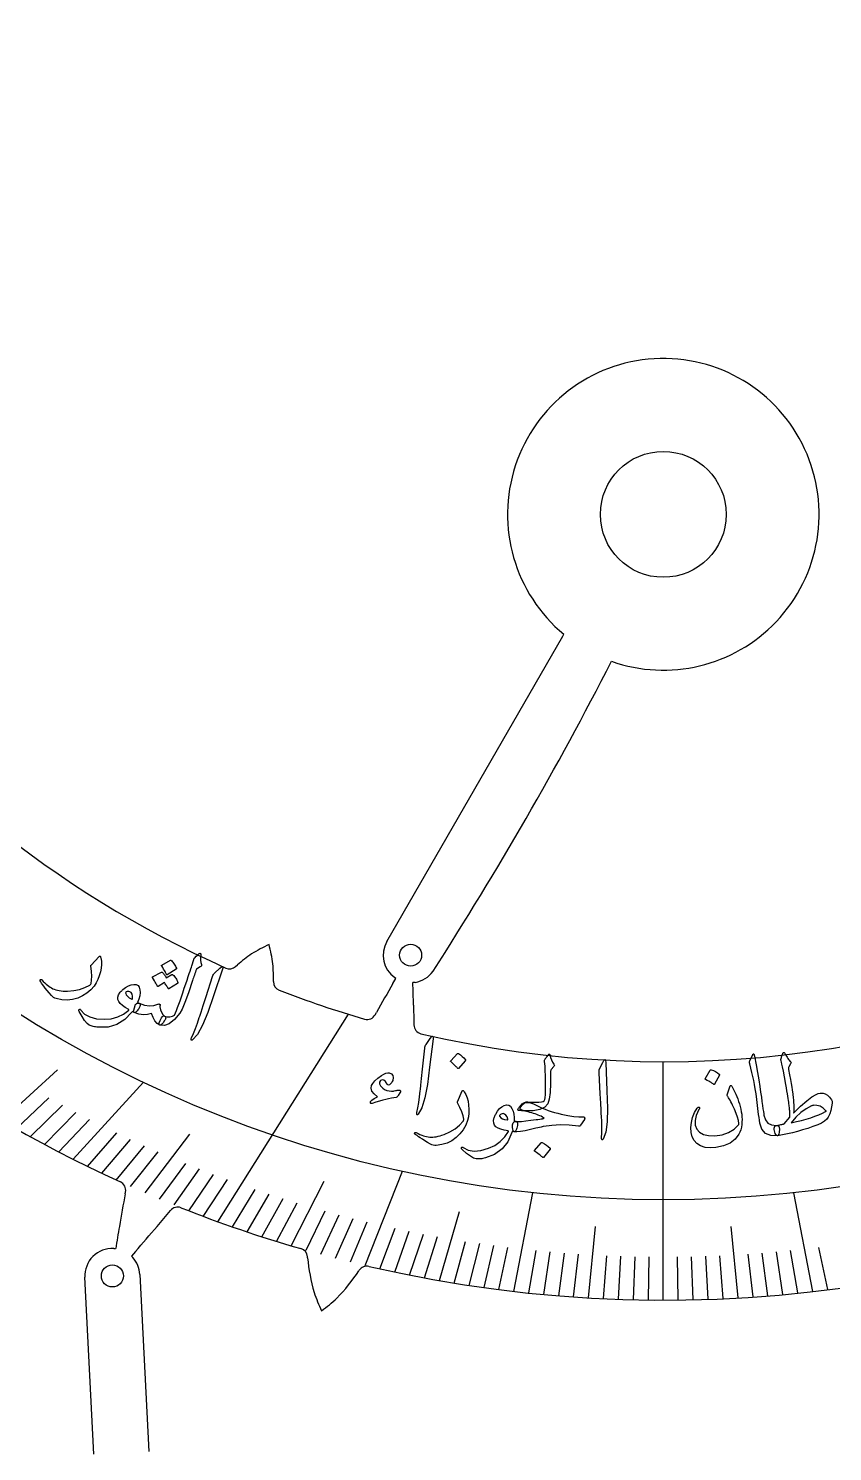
# Model space of a CAD drawing. Header units: millimetres. Extents: x -49.9 to 49.9, y -49.9 to 50.
# Drawn here: x -17.31 to 4.61, y -25.53 to 13.24 of the extents above; entities that cross this region are included whole.
import ezdxf

# ---------------------------------------------------------------- set-up
doc = ezdxf.new("R2010")
doc.units = ezdxf.units.MM
for name, color, linetype in [('CUT_INNER', 6, 'Continuous'), ('CUT_OUTER', 1, 'Continuous'), ('ENGRAVE', 7, 'Continuous'), ('ENGRAVE_FINE', 8, 'Continuous'), ('TEXT', 5, 'Continuous')]:
    doc.layers.add(name, color=color, linetype=linetype)

msp = doc.modelspace()

# ---------------------------------------------------------------- linework, layer by layer
at = {"layer": 'CUT_INNER'}
for points in [[(-7.537, -11.637), (-2.743, -3.319), (-2.71, -3.268)], [(-11.657, -12.318), (-11.611, -12.276)], [(-7.373, -12.784), (-7.29, -12.643), (-7.323, -12.621)], [(-6.765, -12.751), (-6.83, -12.758)], [(-7.853, -13.632), (-7.819, -13.569)], [(-6.81, -13.373), (-6.8, -13.823), (-6.799, -13.912)], [(-14.667, -18.513), (-14.658, -18.464)], [(-14.982, -20.001), (-14.928, -20.006)], [(-14.39, -20.086), (-14.499, -20.209), (-14.463, -20.245)], [(-9.698, -20.258), (-9.701, -20.227)], [(-15.52, -25.61), (-15.765, -20.787)], [(-14.269, -20.711), (-14.024, -25.534)], [(-8.288, -20.597), (-8.296, -20.609)]]:
    msp.add_lwpolyline(points, dxfattribs=at)
msp.add_circle((0, 0), 1.715, dxfattribs=at)
for centre, radius, start, end in [((0, 0), 48.312, 116.9529, 267.6389), ((0, 0), 48.312, 271.407, 63.047), ((-0.001, 14.273), 29.182, 186.6336, 245.8778), ((0, 14.273), 35.676, 257.005, 344.1233), ((0, 0), 4.246, 316.3836, 230.3296), ((0, 14.273), 29.183, 256.916, 339.0494), ((0, 0), 4.245, 250.5655, 316.3876), ((-89.133, 40.922), 98.556, 327.21323, 332.88096), ((-0.004, 14.268), 35.67, 220.9188, 245.4939), ((-7.567, -17.089), 6.286, 125.5514, 130.0363), ((-7.98, -17.457), 6.37, 115.7439, 120.6025), ((-16.035, -13.042), 5.451, 8.3629, 14.0406), ((-6.887, -12.012), 0.749, 150.0477, 234.4227), ((-11.825, -12.133), 0.25, 245.918, 312.2087), ((-16.388, -12.654), 5.761, 359.2252, 4.0241), ((-10.378, -12.734), 0.25, 179.3828, 249.082), ((48.46, -45.002), 64.461, 150.01327, 150.81615), ((-35.828, -13.988), 29.025, 1.2161, 2.4293), ((-6.887, -12.012), 0.749, 279.4227, 324.4227), ((-0.023, 14.204), 29.11, 248.9744, 253.8042), ((-8.072, -13.511), 0.25, 253.6523, 331.0897), ((-6.549, -13.908), 0.25, 180.7908, 256.8164), ((-14.903, -18.416), 0.25, 348.8868, 65.5664), ((38.687, -28.596), 54.299, 169.2974, 170.2485), ((-32.975, -2.928), 25.281, 319.3318, 320.6269), ((-13.239, -19.124), 0.25, 68.3813, 140.4882), ((-0.04, 14.156), 35.552, 248.3659, 253.93), ((13.77, -24.459), 29.041, 169.9664, 171.1795), ((-62.865, 22.405), 64.461, 318.76327, 319.56615), ((-15.017, -20.749), 0.749, 87.2827, 182.9077), ((-9.95, -20.247), 0.25, 4.7344, 74.0039), ((-15.017, -20.749), 0.749, 2.9077, 42.2827), ((-3.539, -19.587), 6.196, 186.2154, 195.1055), ((-8.078, -20.733), 0.25, 77.1692, 147.1406), ((-13.41, -17.115), 6.194, 316.7682, 325.6609), ((-4.385, -19.372), 5.451, 199.6129, 205.2906), ((-13.147, -16.613), 6.37, 306.9939, 311.8525)]:
    msp.add_arc(centre, radius, start, end, dxfattribs=at)
at = {"layer": 'CUT_OUTER'}
msp.add_circle((0, 0), 49.95, dxfattribs=at)
at = {"layer": 'ENGRAVE'}
for points in [[(-12.142, -19.273), (-8.58, -13.62)], [(0, -21.403), (0, -14.909)], [(-16.087, -17.57), (-14.168, -15.474)], [(-8.127, -20.465), (-7.109, -17.9)], [(-4.073, -21.17), (-3.556, -18.483)], [(4.073, -21.17), (3.556, -18.483)]]:
    msp.add_lwpolyline(points, dxfattribs=at)
for centre, radius in [((0, 14.274), 32.949), ((-6.887, -12.011), 0.3), ((-15.017, -20.75), 0.3)]:
    msp.add_circle(centre, radius, dxfattribs=at)
at = {"layer": 'ENGRAVE_FINE'}
for points in [[(-18.022, -16.517), (-16.515, -15.135)], [(-17.637, -16.738), (-16.75, -15.896)], [(-17.251, -16.955), (-16.38, -16.099)], [(-16.864, -17.165), (-16.01, -16.296)], [(-16.476, -17.371), (-15.638, -16.487)], [(-15.696, -17.765), (-14.893, -16.855)], [(-15.305, -17.953), (-14.519, -17.031)], [(-14.125, -18.488), (-12.903, -16.889)], [(-14.912, -18.137), (-14.144, -17.202)], [(-14.519, -18.315), (-13.769, -17.368)], [(-13.73, -18.655), (-13.016, -17.685)], [(-13.334, -18.817), (-12.639, -17.836)], [(-12.937, -18.975), (-12.261, -17.983)], [(-12.54, -19.127), (-11.882, -18.124)], [(-10.141, -19.931), (-9.242, -18.164)], [(-11.743, -19.415), (-11.124, -18.392)], [(-11.343, -19.552), (-10.744, -18.519)], [(-10.943, -19.683), (-10.364, -18.641)], [(-10.542, -19.81), (-9.983, -18.759)], [(-9.739, -20.048), (-9.22, -18.98)], [(-6.104, -20.877), (-5.553, -18.995)], [(-9.337, -20.16), (-8.838, -19.083)], [(-8.934, -20.266), (-8.456, -19.182)], [(-8.531, -20.368), (-8.074, -19.276)], [(-7.723, -20.557), (-7.308, -19.451)], [(-7.319, -20.644), (-6.925, -19.532)], [(-6.914, -20.727), (-6.541, -19.608)], [(-6.509, -20.804), (-6.157, -19.68)], [(-2.038, -21.345), (-1.852, -19.404)], [(2.038, -21.345), (1.852, -19.404)], [(-5.698, -20.945), (-5.389, -19.811)], [(-5.292, -21.008), (-5.005, -19.869)], [(-4.886, -21.067), (-4.621, -19.923)], [(-4.48, -21.121), (-4.236, -19.973)], [(-3.666, -21.214), (-3.467, -20.059)], [(-3.259, -21.254), (-3.082, -20.096)], [(-2.852, -21.289), (-2.697, -20.129)], [(-2.445, -21.319), (-2.312, -20.157)], [(2.445, -21.319), (2.312, -20.157)], [(2.852, -21.289), (2.697, -20.129)], [(3.259, -21.254), (3.082, -20.096)], [(3.666, -21.214), (3.467, -20.059)], [(4.48, -21.121), (4.236, -19.973)], [(-1.63, -21.366), (-1.541, -20.2)], [(-1.223, -21.382), (-1.156, -20.215)], [(-0.815, -21.394), (-0.771, -20.226)], [(-0.408, -21.401), (-0.385, -20.232)], [(0.408, -21.401), (0.385, -20.232)], [(0.815, -21.394), (0.771, -20.226)], [(1.223, -21.382), (1.156, -20.215)], [(1.63, -21.366), (1.541, -20.2)]]:
    msp.add_lwpolyline(points, dxfattribs=at)
at = {"layer": 'TEXT'}
for points in [[(-12.773, -12.079), (-12.732, -12.041), (-12.701, -12.011), (-12.678, -11.989), (-12.663, -11.975), (-12.653, -11.966), (-12.643, -11.961), (-12.633, -11.96), (-12.624, -11.962), (-12.615, -11.969), (-12.609, -11.978), (-12.607, -11.99), (-12.608, -12.005), (-12.615, -12.076), (-12.614, -12.144), (-12.606, -12.207), (-12.591, -12.267), (-12.587, -12.285), (-12.592, -12.302), (-12.604, -12.317), (-12.625, -12.331), (-12.726, -12.39), (-12.741, -12.432), (-12.755, -12.472), (-12.769, -12.512), (-12.783, -12.551), (-12.796, -12.59), (-12.809, -12.628), (-12.822, -12.665), (-12.834, -12.701), (-12.947, -13.038), (-13.041, -13.298), (-13.118, -13.482), (-13.176, -13.589), (-13.325, -13.763), (-13.466, -13.877), (-13.599, -13.93), (-13.723, -13.922), (-13.726, -13.921), (-13.729, -13.92), (-13.732, -13.918), (-13.735, -13.917), (-13.744, -13.893), (-13.738, -13.851), (-13.715, -13.792), (-13.676, -13.715), (-13.659, -13.688), (-13.641, -13.671), (-13.621, -13.664), (-13.6, -13.668), (-13.52, -13.689), (-13.447, -13.692), (-13.381, -13.677), (-13.322, -13.645), (-13.296, -13.585), (-13.268, -13.515), (-13.238, -13.436), (-13.206, -13.349), (-13.172, -13.252), (-13.136, -13.148), (-13.098, -13.035), (-13.058, -12.914), (-13.018, -12.796), (-12.982, -12.69), (-12.95, -12.595), (-12.922, -12.512), (-12.899, -12.442), (-12.879, -12.383), (-12.863, -12.337), (-12.851, -12.303), (-12.8, -12.128), (-12.793, -12.112), (-12.787, -12.098), (-12.78, -12.087), (-12.773, -12.079)], [(-15.376, -12.046), (-15.372, -12.042), (-15.367, -12.039), (-15.364, -12.037), (-15.36, -12.037), (-15.352, -12.041), (-15.345, -12.05), (-15.338, -12.063), (-15.332, -12.082), (-15.317, -12.17), (-15.314, -12.262), (-15.323, -12.361), (-15.343, -12.464), (-15.374, -12.571), (-15.412, -12.671), (-15.459, -12.764), (-15.514, -12.852), (-15.606, -12.955), (-15.711, -13.044), (-15.831, -13.12), (-15.963, -13.18), (-16.105, -13.222), (-16.25, -13.239), (-16.398, -13.23), (-16.548, -13.195), (-16.586, -13.182), (-16.621, -13.164), (-16.652, -13.14), (-16.681, -13.111), (-16.742, -13.038), (-16.797, -12.972), (-16.845, -12.911), (-16.887, -12.857), (-16.922, -12.81), (-16.951, -12.769), (-16.972, -12.735), (-16.987, -12.707), (-16.99, -12.7), (-16.991, -12.694), (-16.99, -12.689), (-16.988, -12.684), (-16.985, -12.679), (-16.98, -12.676), (-16.974, -12.673), (-16.968, -12.671), (-16.962, -12.671), (-16.955, -12.673), (-16.948, -12.677), (-16.942, -12.684), (-16.902, -12.726), (-16.863, -12.764), (-16.825, -12.799), (-16.788, -12.83), (-16.75, -12.858), (-16.713, -12.883), (-16.676, -12.905), (-16.639, -12.924), (-16.6, -12.94), (-16.558, -12.954), (-16.514, -12.965), (-16.466, -12.975), (-16.416, -12.982), (-16.362, -12.987), (-16.305, -12.989), (-16.245, -12.988), (-16.071, -12.975), (-15.911, -12.944), (-15.764, -12.893), (-15.631, -12.824), (-15.621, -12.818), (-15.613, -12.809), (-15.606, -12.798), (-15.6, -12.784), (-15.585, -12.691), (-15.581, -12.58), (-15.589, -12.451), (-15.607, -12.304), (-15.607, -12.296), (-15.605, -12.289), (-15.603, -12.283), (-15.6, -12.279)], [(-13.433, -12.151), (-13.428, -12.149), (-13.422, -12.149), (-13.416, -12.152), (-13.409, -12.156), (-13.388, -12.18), (-13.368, -12.204), (-13.349, -12.229), (-13.332, -12.255), (-13.316, -12.281), (-13.301, -12.309), (-13.287, -12.338), (-13.274, -12.368), (-13.272, -12.377), (-13.273, -12.385), (-13.276, -12.391), (-13.282, -12.396), (-13.52, -12.544), (-13.526, -12.545), (-13.533, -12.542), (-13.539, -12.535), (-13.544, -12.524), (-13.549, -12.515), (-13.557, -12.5), (-13.568, -12.481), (-13.582, -12.456), (-13.599, -12.426), (-13.62, -12.391), (-13.644, -12.35), (-13.672, -12.304), (-13.675, -12.297), (-13.676, -12.291), (-13.674, -12.287), (-13.669, -12.284)], [(-12.089, -12.365), (-12.039, -12.324), (-12.009, -12.315), (-12.001, -12.338), (-12.013, -12.393), (-12.264, -13.123), (-12.419, -13.572), (-12.563, -13.921), (-12.7, -14.169), (-12.83, -14.316), (-12.846, -14.325), (-12.858, -14.329), (-12.866, -14.327), (-12.87, -14.319), (-12.871, -14.308), (-12.87, -14.295), (-12.866, -14.281), (-12.86, -14.265), (-12.804, -14.141), (-12.75, -14.007), (-12.699, -13.862), (-12.65, -13.708), (-12.636, -13.668), (-12.601, -13.559), (-12.543, -13.382), (-12.463, -13.137), (-12.288, -12.592), (-12.277, -12.564), (-12.264, -12.539), (-12.249, -12.518), (-12.232, -12.5)], [(-13.393, -12.537), (-13.388, -12.535), (-13.382, -12.535), (-13.375, -12.538), (-13.368, -12.542), (-13.346, -12.566), (-13.326, -12.591), (-13.307, -12.616), (-13.289, -12.641), (-13.273, -12.668), (-13.257, -12.695), (-13.243, -12.724), (-13.23, -12.754), (-13.229, -12.762), (-13.23, -12.769), (-13.233, -12.775), (-13.24, -12.781), (-13.478, -12.93), (-13.483, -12.931), (-13.489, -12.928), (-13.494, -12.922), (-13.5, -12.912), (-13.504, -12.905), (-13.51, -12.894), (-13.519, -12.88), (-13.529, -12.862), (-13.542, -12.841), (-13.558, -12.816), (-13.575, -12.787), (-13.595, -12.755), (-13.771, -12.864), (-13.778, -12.865), (-13.785, -12.862), (-13.791, -12.855), (-13.796, -12.844), (-13.801, -12.834), (-13.809, -12.82), (-13.82, -12.8), (-13.834, -12.775), (-13.852, -12.745), (-13.873, -12.709), (-13.898, -12.668), (-13.926, -12.622), (-13.928, -12.615), (-13.928, -12.61), (-13.925, -12.606), (-13.92, -12.604), (-13.682, -12.472), (-13.677, -12.47), (-13.671, -12.47), (-13.665, -12.473), (-13.658, -12.477), (-13.642, -12.494), (-13.627, -12.511), (-13.613, -12.529), (-13.599, -12.548), (-13.586, -12.566), (-13.573, -12.586), (-13.562, -12.606), (-13.551, -12.626)], [(-14.494, -13.573), (-14.681, -13.767), (-14.895, -13.9), (-15.136, -13.969), (-15.403, -13.975), (-15.439, -13.971), (-15.473, -13.966), (-15.506, -13.96), (-15.538, -13.953), (-15.569, -13.945), (-15.598, -13.936), (-15.625, -13.925), (-15.651, -13.914), (-15.709, -13.871), (-15.773, -13.794), (-15.845, -13.684), (-15.923, -13.541), (-15.93, -13.522), (-15.932, -13.508), (-15.928, -13.496), (-15.92, -13.488), (-15.909, -13.485), (-15.898, -13.486), (-15.887, -13.493), (-15.877, -13.506), (-15.774, -13.616), (-15.632, -13.695), (-15.453, -13.743), (-15.237, -13.758), (-15.046, -13.742), (-14.871, -13.695), (-14.713, -13.618), (-14.571, -13.512), (-14.569, -13.506), (-14.568, -13.502), (-14.569, -13.497), (-14.572, -13.493), (-14.667, -13.436), (-14.744, -13.381), (-14.803, -13.328), (-14.845, -13.277), (-14.868, -13.221), (-14.868, -13.159), (-14.846, -13.093), (-14.801, -13.022), (-14.794, -13.013), (-14.787, -13.004), (-14.779, -12.995), (-14.771, -12.987), (-14.762, -12.978), (-14.753, -12.968), (-14.743, -12.959), (-14.732, -12.949), (-14.657, -12.887), (-14.582, -12.843), (-14.508, -12.816), (-14.434, -12.806), (-14.368, -12.813), (-14.319, -12.84), (-14.285, -12.886), (-14.266, -12.951), (-14.262, -13.031), (-14.271, -13.115), (-14.294, -13.205), (-14.331, -13.3), (-14.325, -13.303), (-14.32, -13.306), (-14.314, -13.308), (-14.309, -13.31), (-14.304, -13.312), (-14.298, -13.314), (-14.293, -13.316), (-14.287, -13.319), (-14.27, -13.333), (-14.262, -13.353), (-14.261, -13.378), (-14.27, -13.41), (-14.283, -13.442), (-14.3, -13.473), (-14.32, -13.503), (-14.343, -13.531), (-14.367, -13.555), (-14.387, -13.569), (-14.404, -13.576), (-14.419, -13.573), (-14.473, -13.545), (-14.476, -13.55), (-14.48, -13.556), (-14.486, -13.564), (-14.494, -13.573)], [(-14.467, -13.19), (-14.469, -13.124), (-14.482, -13.071), (-14.506, -13.031), (-14.54, -13.005), (-14.566, -12.999), (-14.591, -12.998), (-14.616, -13.001), (-14.639, -13.009), (-14.649, -13.015), (-14.655, -13.024), (-14.656, -13.036), (-14.655, -13.051), (-14.639, -13.092), (-14.607, -13.131), (-14.557, -13.169), (-14.49, -13.207), (-14.482, -13.209), (-14.475, -13.207), (-14.47, -13.201), (-14.467, -13.19)], [(-13.6, -13.668), (-13.581, -13.686), (-13.568, -13.702), (-13.561, -13.715), (-13.561, -13.726), (-13.565, -13.739), (-13.571, -13.755), (-13.581, -13.773), (-13.593, -13.793), (-13.637, -13.856), (-13.674, -13.899), (-13.702, -13.921), (-13.723, -13.922), (-13.796, -13.874), (-13.857, -13.803), (-13.908, -13.711), (-13.948, -13.598), (-14.056, -13.63), (-14.171, -13.636), (-14.293, -13.617), (-14.422, -13.572), (-14.433, -13.562), (-14.44, -13.549), (-14.441, -13.532), (-14.437, -13.511), (-14.399, -13.382), (-14.394, -13.368), (-14.386, -13.354), (-14.373, -13.341), (-14.357, -13.329), (-14.341, -13.322), (-14.325, -13.318), (-14.308, -13.317), (-14.291, -13.321), (-14.138, -13.373), (-14.002, -13.395), (-13.883, -13.386), (-13.78, -13.348), (-13.768, -13.342), (-13.755, -13.339), (-13.742, -13.341), (-13.73, -13.345), (-13.719, -13.352), (-13.714, -13.361), (-13.713, -13.371), (-13.717, -13.383), (-13.722, -13.394), (-13.725, -13.403), (-13.727, -13.412), (-13.728, -13.42), (-13.709, -13.5), (-13.681, -13.568), (-13.644, -13.624), (-13.6, -13.668)], [(-6.354, -14.281), (-6.314, -14.231), (-6.287, -14.216), (-6.274, -14.236), (-6.274, -14.292), (-6.37, -15.059), (-6.429, -15.53), (-6.499, -15.901), (-6.582, -16.172), (-6.679, -16.343), (-6.692, -16.355), (-6.703, -16.362), (-6.711, -16.361), (-6.717, -16.354), (-6.721, -16.343), (-6.722, -16.331), (-6.721, -16.316), (-6.718, -16.299), (-6.689, -16.166), (-6.664, -16.023), (-6.644, -15.872), (-6.627, -15.711), (-6.622, -15.669), (-6.61, -15.555), (-6.59, -15.37), (-6.561, -15.114), (-6.502, -14.544), (-6.497, -14.514), (-6.49, -14.488), (-6.479, -14.464), (-6.467, -14.443)], [(-5.607, -14.693), (-5.602, -14.69), (-5.597, -14.689), (-5.59, -14.689), (-5.582, -14.692), (-5.529, -14.727), (-5.48, -14.767), (-5.436, -14.812), (-5.396, -14.861), (-5.392, -14.868), (-5.391, -14.875), (-5.393, -14.881), (-5.397, -14.886), (-5.582, -15.095), (-5.588, -15.1), (-5.595, -15.1), (-5.603, -15.095), (-5.611, -15.086), (-5.618, -15.078), (-5.63, -15.066), (-5.646, -15.051), (-5.666, -15.031), (-5.69, -15.007), (-5.72, -14.979), (-5.755, -14.946), (-5.794, -14.91), (-5.799, -14.904), (-5.801, -14.899), (-5.8, -14.894), (-5.796, -14.89)], [(-3.218, -15.902), (-3.215, -15.811), (-3.213, -15.716), (-3.212, -15.616), (-3.212, -15.511), (-3.212, -15.4), (-3.214, -15.285), (-3.216, -15.163), (-3.22, -15.036), (-3.241, -14.904), (-3.24, -14.887), (-3.236, -14.871), (-3.23, -14.856), (-3.222, -14.843), (-3.218, -14.836), (-3.211, -14.826), (-3.203, -14.815), (-3.192, -14.802), (-3.18, -14.786), (-3.166, -14.767), (-3.151, -14.746), (-3.134, -14.723), (-3.128, -14.715), (-3.122, -14.71), (-3.114, -14.707), (-3.106, -14.707), (-3.099, -14.709), (-3.094, -14.714), (-3.09, -14.723), (-3.087, -14.734), (-3.074, -14.798), (-3.051, -14.86), (-3.02, -14.922), (-2.981, -14.982), (-2.971, -14.999), (-2.969, -15.015), (-2.973, -15.03), (-2.984, -15.045), (-3.057, -15.129), (-3.063, -15.14), (-3.068, -15.154), (-3.071, -15.172), (-3.072, -15.194), (-3.071, -15.503), (-3.083, -15.75), (-3.109, -15.935), (-3.15, -16.058), (-3.232, -16.152), (-3.363, -16.216), (-3.545, -16.248), (-3.776, -16.249), (-3.86, -16.234), (-3.898, -16.202), (-3.891, -16.154), (-3.838, -16.089), (-3.829, -16.081), (-3.821, -16.073), (-3.812, -16.065), (-3.804, -16.057), (-3.796, -16.049), (-3.788, -16.042), (-3.781, -16.035), (-3.774, -16.027), (-3.756, -16.014), (-3.737, -16.006), (-3.714, -16.002), (-3.689, -16.003), (-3.578, -16.013), (-3.479, -16.017), (-3.393, -16.015), (-3.32, -16.008), (-3.278, -15.997), (-3.247, -15.976), (-3.227, -15.944), (-3.218, -15.902)], [(2.439, -14.72), (2.444, -14.71), (2.449, -14.704), (2.454, -14.7), (2.458, -14.7), (2.466, -14.703), (2.473, -14.715), (2.48, -14.735), (2.488, -14.763), (2.532, -14.995), (2.571, -15.209), (2.605, -15.407), (2.632, -15.586), (2.653, -15.741), (2.672, -15.879), (2.689, -16.001), (2.704, -16.107), (2.717, -16.197), (2.728, -16.271), (2.736, -16.329), (2.742, -16.372), (2.781, -16.496), (2.852, -16.584), (2.953, -16.635), (3.085, -16.648), (3.123, -16.654), (3.148, -16.674), (3.161, -16.707), (3.163, -16.754), (3.156, -16.83), (3.145, -16.884), (3.131, -16.917), (3.114, -16.93), (2.927, -16.924), (2.785, -16.865), (2.687, -16.753), (2.635, -16.589), (2.622, -16.51), (2.61, -16.43), (2.598, -16.35), (2.587, -16.27), (2.576, -16.19), (2.566, -16.109), (2.556, -16.028), (2.546, -15.947), (2.527, -15.793), (2.507, -15.654), (2.486, -15.53), (2.465, -15.423), (2.441, -15.319), (2.415, -15.21), (2.386, -15.093), (2.355, -14.97), (2.35, -14.947), (2.349, -14.927), (2.352, -14.908), (2.358, -14.891)], [(3.262, -14.677), (3.268, -14.668), (3.274, -14.662), (3.279, -14.659), (3.284, -14.659), (3.29, -14.661), (3.296, -14.665), (3.302, -14.672), (3.308, -14.681), (3.331, -14.721), (3.354, -14.758), (3.375, -14.792), (3.395, -14.823), (3.413, -14.851), (3.431, -14.874), (3.448, -14.894), (3.464, -14.91), (3.475, -14.923), (3.481, -14.938), (3.479, -14.954), (3.471, -14.972), (3.421, -15.057), (3.414, -15.072), (3.411, -15.088), (3.411, -15.105), (3.413, -15.125), (3.44, -15.271), (3.463, -15.399), (3.483, -15.511), (3.5, -15.605), (3.513, -15.682), (3.523, -15.741), (3.53, -15.784), (3.533, -15.81), (3.541, -15.886), (3.548, -15.958), (3.553, -16.027), (3.555, -16.092), (3.557, -16.153), (3.556, -16.21), (3.554, -16.264), (3.551, -16.314), (3.743, -16.126), (3.91, -15.979), (4.051, -15.871), (4.169, -15.804), (4.223, -15.783), (4.272, -15.771), (4.316, -15.767), (4.356, -15.771), (4.414, -15.792), (4.471, -15.829), (4.529, -15.883), (4.587, -15.953), (4.597, -15.971), (4.603, -15.991), (4.605, -16.015), (4.604, -16.043), (4.587, -16.143), (4.564, -16.239), (4.535, -16.332), (4.498, -16.421), (4.458, -16.48), (4.397, -16.535), (4.316, -16.586), (4.213, -16.632), (4.074, -16.683), (3.936, -16.73), (3.797, -16.773), (3.659, -16.812), (3.521, -16.848), (3.385, -16.879), (3.249, -16.907), (3.114, -16.93), (3.098, -16.927), (3.082, -16.916), (3.067, -16.895), (3.053, -16.866), (3.039, -16.83), (3.03, -16.795), (3.025, -16.761), (3.026, -16.727), (3.032, -16.697), (3.044, -16.674), (3.062, -16.658), (3.085, -16.648), (3.118, -16.643), (3.148, -16.638), (3.176, -16.633), (3.203, -16.627), (3.228, -16.622), (3.251, -16.616), (3.272, -16.612), (3.292, -16.608), (3.449, -16.42), (3.45, -16.413), (3.45, -16.403), (3.451, -16.391), (3.451, -16.377), (3.451, -16.361), (3.45, -16.343), (3.449, -16.323), (3.448, -16.3), (3.447, -16.276), (3.445, -16.25), (3.443, -16.222), (3.439, -16.192), (3.436, -16.161), (3.432, -16.128), (3.428, -16.095), (3.424, -16.059), (3.42, -16.02), (3.413, -15.972), (3.405, -15.917), (3.395, -15.854), (3.384, -15.784), (3.371, -15.707), (3.356, -15.623), (3.34, -15.531), (3.304, -15.329), (3.275, -15.17), (3.251, -15.052), (3.233, -14.977), (3.22, -14.93), (3.211, -14.893), (3.205, -14.868), (3.204, -14.854), (3.21, -14.827), (3.217, -14.802), (3.224, -14.778), (3.231, -14.756), (3.238, -14.735), (3.246, -14.715), (3.254, -14.696), (3.262, -14.677)], [(-1.649, -14.933), (-1.618, -14.877), (-1.594, -14.857), (-1.577, -14.876), (-1.569, -14.931), (-1.54, -15.704), (-1.521, -16.178), (-1.53, -16.555), (-1.568, -16.836), (-1.636, -17.02), (-1.647, -17.035), (-1.657, -17.043), (-1.665, -17.043), (-1.672, -17.037), (-1.677, -17.027), (-1.681, -17.015), (-1.682, -17), (-1.682, -16.983), (-1.675, -16.847), (-1.673, -16.703), (-1.678, -16.55), (-1.688, -16.388), (-1.69, -16.346), (-1.696, -16.232), (-1.706, -16.046), (-1.719, -15.788), (-1.753, -15.217), (-1.753, -15.186), (-1.75, -15.159), (-1.744, -15.133), (-1.735, -15.111)], [(-7.225, -15.837), (-7.239, -15.856), (-7.252, -15.871), (-7.266, -15.882), (-7.28, -15.889), (-7.344, -15.897), (-7.413, -15.908), (-7.487, -15.923), (-7.566, -15.941), (-7.649, -15.963), (-7.738, -15.989), (-7.832, -16.019), (-7.932, -16.052), (-7.948, -16.055), (-7.962, -16.054), (-7.973, -16.049), (-7.981, -16.039), (-7.983, -16.035), (-7.984, -16.033), (-7.985, -16.03), (-7.985, -16.028), (-7.978, -15.995), (-7.942, -15.957), (-7.879, -15.914), (-7.788, -15.866), (-7.884, -15.788), (-7.943, -15.712), (-7.967, -15.638), (-7.954, -15.565), (-7.92, -15.504), (-7.863, -15.437), (-7.783, -15.366), (-7.681, -15.29), (-7.617, -15.251), (-7.56, -15.226), (-7.512, -15.214), (-7.472, -15.216), (-7.409, -15.244), (-7.372, -15.287), (-7.361, -15.347), (-7.376, -15.422), (-7.387, -15.449), (-7.402, -15.476), (-7.421, -15.502), (-7.444, -15.528), (-7.467, -15.546), (-7.488, -15.552), (-7.507, -15.544), (-7.524, -15.524), (-7.575, -15.456), (-7.622, -15.417), (-7.668, -15.408), (-7.71, -15.428), (-7.739, -15.47), (-7.738, -15.518), (-7.707, -15.572), (-7.646, -15.633), (-7.596, -15.668), (-7.54, -15.694), (-7.477, -15.711), (-7.407, -15.719), (-7.384, -15.718), (-7.359, -15.715), (-7.332, -15.71), (-7.303, -15.702), (-7.287, -15.698), (-7.273, -15.694), (-7.258, -15.691), (-7.245, -15.689), (-7.231, -15.687), (-7.22, -15.686), (-7.208, -15.685), (-7.198, -15.685), (-7.175, -15.692), (-7.164, -15.707), (-7.166, -15.731), (-7.182, -15.764)], [(1.28, -15.14), (1.284, -15.136), (1.289, -15.134), (1.296, -15.133), (1.304, -15.133), (1.364, -15.155), (1.42, -15.183), (1.474, -15.216), (1.524, -15.255), (1.529, -15.261), (1.532, -15.267), (1.531, -15.273), (1.528, -15.28), (1.398, -15.525), (1.393, -15.531), (1.386, -15.533), (1.377, -15.53), (1.367, -15.523), (1.358, -15.517), (1.344, -15.509), (1.325, -15.497), (1.301, -15.482), (1.272, -15.465), (1.237, -15.444), (1.196, -15.421), (1.149, -15.394), (1.143, -15.39), (1.139, -15.385), (1.139, -15.38), (1.142, -15.376)], [(-5.48, -15.711), (-5.478, -15.706), (-5.475, -15.702), (-5.472, -15.699), (-5.468, -15.698), (-5.46, -15.698), (-5.45, -15.704), (-5.439, -15.715), (-5.427, -15.731), (-5.383, -15.808), (-5.348, -15.894), (-5.323, -15.989), (-5.307, -16.093), (-5.3, -16.204), (-5.302, -16.311), (-5.314, -16.415), (-5.335, -16.516), (-5.387, -16.645), (-5.455, -16.765), (-5.542, -16.876), (-5.646, -16.978), (-5.765, -17.066), (-5.896, -17.131), (-6.037, -17.173), (-6.19, -17.192), (-6.23, -17.192), (-6.269, -17.186), (-6.307, -17.175), (-6.344, -17.158), (-6.426, -17.11), (-6.501, -17.066), (-6.567, -17.026), (-6.624, -16.989), (-6.673, -16.957), (-6.714, -16.928), (-6.746, -16.903), (-6.77, -16.883), (-6.774, -16.877), (-6.777, -16.871), (-6.779, -16.866), (-6.778, -16.861), (-6.777, -16.855), (-6.774, -16.85), (-6.769, -16.846), (-6.764, -16.842), (-6.758, -16.839), (-6.751, -16.839), (-6.743, -16.841), (-6.735, -16.845), (-6.684, -16.871), (-6.634, -16.894), (-6.586, -16.913), (-6.54, -16.93), (-6.496, -16.944), (-6.452, -16.954), (-6.41, -16.962), (-6.368, -16.967), (-6.327, -16.969), (-6.283, -16.968), (-6.237, -16.964), (-6.189, -16.957), (-6.139, -16.946), (-6.087, -16.932), (-6.033, -16.915), (-5.976, -16.894), (-5.817, -16.822), (-5.677, -16.738), (-5.556, -16.64), (-5.455, -16.53), (-5.448, -16.521), (-5.443, -16.51), (-5.44, -16.497), (-5.44, -16.482), (-5.457, -16.389), (-5.491, -16.283), (-5.542, -16.165), (-5.609, -16.033), (-5.612, -16.025), (-5.613, -16.018), (-5.613, -16.012), (-5.611, -16.007)], [(1.865, -15.581), (1.894, -15.633), (1.922, -15.686), (1.95, -15.742), (1.977, -15.801), (2.004, -15.862), (2.029, -15.926), (2.053, -15.994), (2.076, -16.065), (2.096, -16.136), (2.113, -16.206), (2.126, -16.276), (2.136, -16.346), (2.142, -16.415), (2.145, -16.485), (2.144, -16.555), (2.139, -16.624), (2.129, -16.698), (2.112, -16.766), (2.09, -16.83), (2.062, -16.888), (1.96, -17.023), (1.821, -17.129), (1.644, -17.206), (1.43, -17.253), (1.274, -17.264), (1.137, -17.249), (1.018, -17.209), (0.918, -17.144), (0.842, -17.058), (0.789, -16.957), (0.758, -16.84), (0.75, -16.708), (0.764, -16.567), (0.799, -16.432), (0.853, -16.301), (0.927, -16.175), (0.939, -16.161), (0.95, -16.152), (0.962, -16.151), (0.973, -16.155), (0.984, -16.164), (0.987, -16.178), (0.983, -16.196), (0.972, -16.218), (0.899, -16.376), (0.865, -16.517), (0.869, -16.642), (0.913, -16.751), (0.989, -16.837), (1.096, -16.896), (1.233, -16.928), (1.4, -16.934), (1.6, -16.905), (1.776, -16.843), (1.927, -16.75), (2.054, -16.624), (2.056, -16.619), (2.058, -16.613), (2.058, -16.605), (2.058, -16.595), (2.048, -16.517), (2.026, -16.427), (1.99, -16.324), (1.942, -16.209), (1.915, -16.152), (1.889, -16.098), (1.865, -16.048), (1.842, -16.003), (1.819, -15.962), (1.798, -15.925), (1.776, -15.893), (1.756, -15.865), (1.746, -15.85), (1.741, -15.837), (1.739, -15.824), (1.741, -15.812), (1.819, -15.575), (1.827, -15.561), (1.837, -15.557), (1.85, -15.564), (1.865, -15.581)], [(-4.131, -16.846), (-4.24, -17.093), (-4.396, -17.29), (-4.599, -17.437), (-4.848, -17.534), (-4.883, -17.543), (-4.917, -17.55), (-4.95, -17.555), (-4.982, -17.56), (-5.014, -17.563), (-5.045, -17.564), (-5.074, -17.563), (-5.102, -17.561), (-5.171, -17.541), (-5.258, -17.491), (-5.362, -17.412), (-5.485, -17.303), (-5.498, -17.288), (-5.504, -17.275), (-5.505, -17.263), (-5.5, -17.253), (-5.49, -17.246), (-5.48, -17.244), (-5.468, -17.246), (-5.454, -17.254), (-5.319, -17.323), (-5.159, -17.349), (-4.974, -17.333), (-4.766, -17.273), (-4.592, -17.193), (-4.444, -17.09), (-4.321, -16.963), (-4.224, -16.815), (-4.223, -16.809), (-4.225, -16.804), (-4.227, -16.801), (-4.231, -16.798), (-4.339, -16.777), (-4.431, -16.751), (-4.505, -16.721), (-4.561, -16.688), (-4.602, -16.642), (-4.623, -16.585), (-4.625, -16.515), (-4.607, -16.433), (-4.604, -16.422), (-4.6, -16.412), (-4.595, -16.401), (-4.591, -16.39), (-4.586, -16.378), (-4.58, -16.366), (-4.574, -16.354), (-4.567, -16.341), (-4.518, -16.257), (-4.462, -16.19), (-4.402, -16.139), (-4.336, -16.105), (-4.271, -16.089), (-4.215, -16.098), (-4.168, -16.129), (-4.128, -16.184), (-4.097, -16.257), (-4.077, -16.34), (-4.068, -16.432), (-4.07, -16.534), (-4.064, -16.535), (-4.058, -16.535), (-4.052, -16.536), (-4.046, -16.536), (-4.041, -16.536), (-4.035, -16.536), (-4.029, -16.537), (-4.023, -16.537), (-4.002, -16.545), (-3.987, -16.56), (-3.978, -16.584), (-3.975, -16.616), (-3.977, -16.651), (-3.982, -16.686), (-3.99, -16.721), (-4.003, -16.755), (-4.017, -16.785), (-4.031, -16.806), (-4.045, -16.818), (-4.06, -16.821), (-4.12, -16.813), (-4.121, -16.819), (-4.123, -16.826), (-4.127, -16.835), (-4.131, -16.846)], [(-3.444, -16.105), (-3.372, -16.142), (-3.298, -16.176), (-3.219, -16.209), (-3.137, -16.239), (-3.053, -16.267), (-2.965, -16.293), (-2.875, -16.317), (-2.782, -16.34), (-2.602, -16.377), (-2.441, -16.403), (-2.301, -16.416), (-2.18, -16.417), (-2.167, -16.418), (-2.157, -16.422), (-2.149, -16.428), (-2.144, -16.438), (-2.141, -16.45), (-2.141, -16.461), (-2.144, -16.473), (-2.15, -16.485), (-2.256, -16.644), (-2.267, -16.657), (-2.279, -16.665), (-2.295, -16.668), (-2.312, -16.665), (-2.564, -16.641), (-2.806, -16.636), (-3.04, -16.649), (-3.266, -16.68), (-3.279, -16.682), (-3.3, -16.687), (-3.331, -16.693), (-3.371, -16.702), (-3.419, -16.714), (-3.477, -16.727), (-3.545, -16.743), (-3.621, -16.761), (-3.769, -16.793), (-3.892, -16.814), (-3.99, -16.823), (-4.063, -16.82), (-4.08, -16.811), (-4.094, -16.789), (-4.105, -16.754), (-4.112, -16.706), (-4.11, -16.63), (-4.094, -16.577), (-4.065, -16.547), (-4.023, -16.541), (-3.96, -16.542), (-3.87, -16.538), (-3.752, -16.527), (-3.607, -16.51), (-3.534, -16.5), (-3.47, -16.492), (-3.416, -16.484), (-3.37, -16.478), (-3.334, -16.473), (-3.307, -16.469), (-3.289, -16.466), (-3.281, -16.464), (-3.278, -16.463), (-3.275, -16.462), (-3.273, -16.461), (-3.271, -16.46), (-3.27, -16.46), (-3.268, -16.459), (-3.266, -16.459), (-3.265, -16.459), (-3.255, -16.456), (-3.25, -16.451), (-3.252, -16.447), (-3.26, -16.441), (-3.293, -16.421), (-3.329, -16.401), (-3.367, -16.384), (-3.407, -16.366), (-3.449, -16.351), (-3.493, -16.335), (-3.539, -16.32), (-3.587, -16.306), (-3.634, -16.294), (-3.681, -16.282), (-3.727, -16.271), (-3.773, -16.262), (-3.818, -16.254), (-3.862, -16.248), (-3.904, -16.243), (-3.946, -16.24), (-3.956, -16.237), (-3.963, -16.232), (-3.966, -16.225), (-3.965, -16.215), (-3.957, -16.199), (-3.949, -16.183), (-3.939, -16.168), (-3.928, -16.154), (-3.917, -16.139), (-3.904, -16.124), (-3.891, -16.109), (-3.877, -16.094), (-3.846, -16.065), (-3.817, -16.044), (-3.788, -16.029), (-3.761, -16.023), (-3.693, -16.022), (-3.618, -16.035), (-3.535, -16.063), (-3.444, -16.105)], [(4.1, -16.099), (4.084, -16.102), (4.068, -16.106), (4.052, -16.111), (4.036, -16.117), (3.891, -16.197), (3.751, -16.3), (3.615, -16.426), (3.483, -16.575), (3.628, -16.544), (3.766, -16.511), (3.896, -16.476), (4.018, -16.44), (4.132, -16.401), (4.238, -16.36), (4.335, -16.317), (4.425, -16.273), (4.433, -16.268), (4.437, -16.262), (4.436, -16.256), (4.431, -16.25), (4.353, -16.177), (4.271, -16.128), (4.187, -16.102), (4.1, -16.099)], [(-4.235, -16.477), (-4.26, -16.416), (-4.291, -16.37), (-4.327, -16.341), (-4.368, -16.328), (-4.394, -16.331), (-4.418, -16.339), (-4.44, -16.35), (-4.459, -16.366), (-4.466, -16.375), (-4.469, -16.385), (-4.466, -16.397), (-4.46, -16.41), (-4.431, -16.443), (-4.387, -16.469), (-4.327, -16.488), (-4.251, -16.5), (-4.243, -16.5), (-4.238, -16.496), (-4.235, -16.488), (-4.235, -16.477)], [(-3.329, -17.122), (-3.324, -17.119), (-3.318, -17.117), (-3.311, -17.117), (-3.302, -17.119), (-3.243, -17.15), (-3.187, -17.186), (-3.135, -17.227), (-3.088, -17.273), (-3.083, -17.28), (-3.082, -17.287), (-3.083, -17.293), (-3.087, -17.299), (-3.263, -17.521), (-3.269, -17.526), (-3.276, -17.527), (-3.285, -17.523), (-3.295, -17.515), (-3.303, -17.507), (-3.317, -17.497), (-3.335, -17.482), (-3.358, -17.464), (-3.387, -17.442), (-3.421, -17.416), (-3.461, -17.386), (-3.507, -17.353), (-3.513, -17.347), (-3.515, -17.342), (-3.515, -17.338), (-3.511, -17.333)]]:
    msp.add_lwpolyline(points, close=True, dxfattribs=at)

doc.saveas('drawing.dxf')
